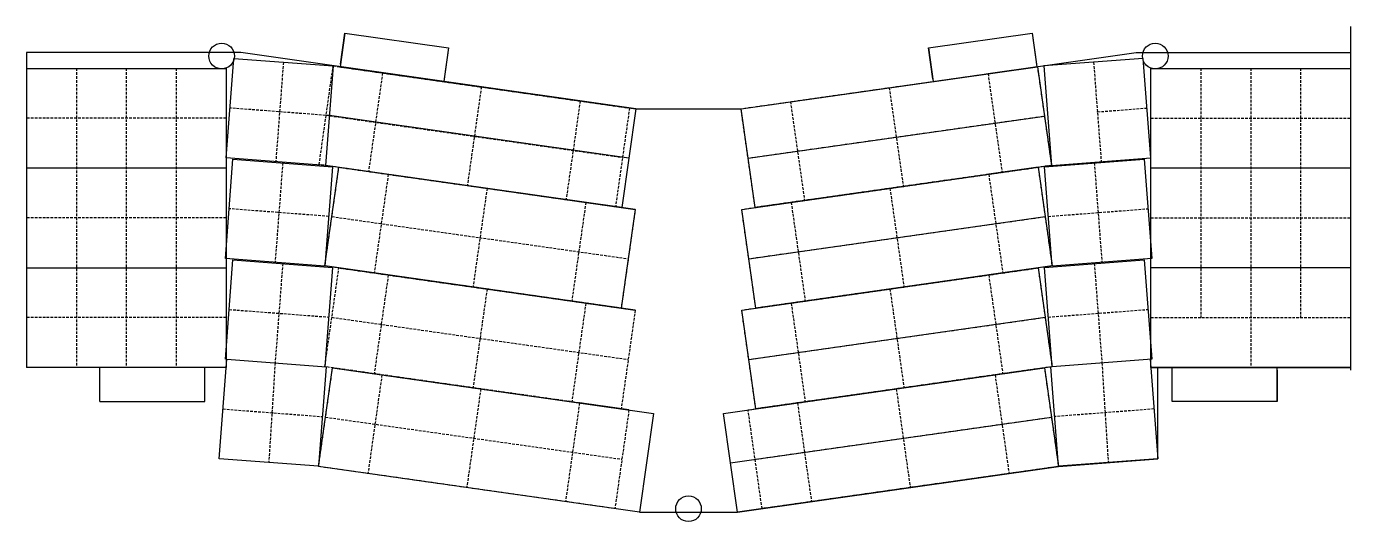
# Model space of a CAD drawing. Header units: millimetres. Extents: x -126 to 126, y -48 to 46.
import ezdxf

# ---------------------------------------------------------------- set-up
doc = ezdxf.new("R2010")
doc.units = ezdxf.units.MM
doc.linetypes.add('DASHED', pattern=[0.75, 0.5, -0.25])
doc.layers.get('0').update_dxf_attribs({"linetype": 'CONTINUOUS'})

msp = doc.modelspace()

# ---------------------------------------------------------------- linework, layer by layer
for p, q in [((126.39, 46.32), (126.39, -19.33)), ((-65.59, 45.06), (-66.5, 38.63)), ((-66.43, 39.12), (-65.59, 45.06)), ((-65.59, 45.06), (-45.79, 42.25)), ((45.79, 42.25), (65.59, 45.06)), ((65.59, 45.06), (66.43, 39.12)), ((65.59, 45.06), (66.5, 38.63)), ((-126.39, 41.32), (-126.39, -18.85)), ((-85.48, 41.32), (-126.39, 41.32)), ((-10.03, 30.6), (-85.48, 41.32)), ((-45.79, 42.25), (-46.7, 35.81)), ((-45.79, 42.25), (-46.63, 36.31)), ((10.03, 30.6), (85.48, 41.32)), ((46.63, 36.31), (45.79, 42.25)), ((45.79, 42.25), (46.7, 35.81)), ((85.48, 41.32), (126.39, 41.32)), ((-126.39, 38.32), (-88.29, 38.32)), ((-126.39, 38.32), (-107.34, 38.32)), ((-107.34, 38.32), (-88.29, 38.32)), ((-88.29, 38.32), (-88.29, 19.27)), ((-66.61, 38.64), (-10.03, 30.6)), ((66.61, 38.64), (57.18, 37.3)), ((88.29, 19.27), (88.29, 38.32)), ((88.29, 38.32), (126.39, 38.32)), ((88.29, 38.32), (107.34, 38.32)), ((107.34, 38.32), (126.39, 38.32)), ((-11.26, 30.73), (-20.69, 32.07)), ((-10.03, 30.6), (-12.72, 11.74)), ((-10.03, 30.6), (10.03, 30.6)), ((-11.37, 21.17), (-68.57, 29.28)), ((11.37, 21.17), (67.96, 29.21)), ((-88.29, 19.27), (-126.39, 19.27)), ((-88.29, 19.27), (-88.29, 0.22)), ((-12.72, 11.74), (-69.3, 19.78)), ((66.75, 19.42), (57.32, 18.08)), ((126.39, 19.27), (88.29, 19.27)), ((88.29, 0.22), (88.29, 19.27)), ((-10.17, 11.37), (-19.6, 12.72)), ((11.51, 1.94), (68.09, 9.99)), ((-126.39, 0.22), (-88.29, 0.22)), ((-88.42, -17.24), (-86.97, 1.75)), ((-88.29, 0.22), (-88.29, -18.83)), ((-86.97, 1.75), (-67.97, 0.29)), ((-67.97, 0.29), (-69.43, -18.7)), ((-66.75, 0.18), (-10.17, -7.87)), ((66.75, 0.18), (57.32, -1.16)), ((126.39, 0.22), (88.29, 0.22)), ((88.29, -18.83), (88.29, 0.22)), ((-10.17, -7.87), (-19.6, -6.53)), ((11.51, -17.3), (68.09, -9.25)), ((-89.62, -36.26), (-88.17, -17.26)), ((-88.17, -17.26), (-69.17, -18.72)), ((88.17, -17.26), (89.62, -36.26)), ((-88.29, -18.83), (-126.39, -18.83)), ((-112.36, -25.33), (-112.36, -18.83)), ((-112.36, -25.33), (-112.36, -19.33)), ((-92.36, -25.33), (-92.36, -18.83)), ((-69.17, -18.72), (-70.63, -37.72)), ((6.66, -27.61), (67.95, -18.89)), ((67.95, -18.89), (58.52, -20.23)), ((67.95, -18.89), (70.63, -37.75)), ((70.63, -37.72), (69.17, -18.72)), ((88.29, -18.83), (126.39, -18.83)), ((126.39, -18.83), (88.29, -18.83)), ((89.62, -36.26), (89.62, -18.83)), ((92.36, -25.33), (92.36, -18.83)), ((112.36, -25.33), (112.36, -18.83)), ((112.36, -19.33), (112.36, -25.33)), ((-112.36, -25.33), (-92.36, -25.33)), ((-11.37, -26.94), (-20.8, -25.6)), ((9.34, -46.47), (6.66, -27.61)), ((112.36, -25.33), (92.36, -25.33)), ((8, -37.04), (69.29, -28.32)), ((-70.63, -37.72), (-89.62, -36.26)), ((70.63, -37.75), (89.62, -36.26)), ((89.62, -36.26), (70.63, -37.72)), ((-9.34, -46.47), (9.34, -46.47))]:
    msp.add_line(p, q)
at = {"linetype": 'DASHED'}
for p, q in [((-116.87, 38.32), (-116.87, -18.83)), ((-107.34, 38.32), (-107.34, -18.83)), ((-97.82, 38.32), (-97.82, -18.83)), ((-77.34, 39.5), (-78.79, 20.51)), ((-70.52, 19.92), (-67.84, 38.78)), ((-67.84, 38.78), (-11.26, 30.73)), ((-67.84, 38.78), (-58.41, 37.44)), ((10.03, 30.6), (66.61, 38.64)), ((66.61, 38.64), (69.3, 19.78)), ((77.34, 39.5), (78.79, 20.51)), ((97.82, 38.32), (97.82, -9.31)), ((107.34, 38.32), (107.34, -18.83)), ((116.87, 38.32), (116.87, -9.31)), ((-58.41, 37.44), (-61.09, 18.58)), ((-58.41, 37.44), (-39.55, 34.75)), ((57.18, 37.3), (59.87, 18.44)), ((-39.55, 34.75), (-42.23, 15.89)), ((19.46, 31.94), (38.32, 34.62)), ((38.32, 34.62), (41.01, 15.76)), ((-68.57, 29.28), (-87.56, 30.74)), ((-20.69, 32.07), (-23.37, 13.21)), ((-11.26, 30.73), (-13.94, 11.87)), ((10.03, 30.6), (19.46, 31.94)), ((12.72, 11.74), (10.03, 30.6)), ((19.46, 31.94), (22.15, 13.08)), ((78.07, 30.01), (87.56, 30.74)), ((-88.29, 28.79), (-126.39, 28.79)), ((-69.18, 29.35), (-12.6, 21.3)), ((11.37, 21.17), (67.96, 29.21)), ((88.29, 28.79), (126.39, 28.79)), ((-77.47, 20.26), (-78.93, 1.27)), ((77.47, 20.26), (78.93, 1.27)), ((-13.94, 11.87), (-70.52, 19.92)), ((-69.43, 0.56), (-66.75, 19.42)), ((-66.75, 19.42), (-10.17, 11.37)), ((-66.75, 19.42), (-57.32, 18.08)), ((-57.32, 18.08), (-60, -0.78)), ((-57.32, 18.08), (-38.46, 15.4)), ((10.17, 11.37), (66.75, 19.42)), ((69.3, 19.78), (12.72, 11.74)), ((57.32, 18.08), (60, -0.78)), ((66.75, 19.42), (69.43, 0.56)), ((-38.46, 15.4), (-41.14, -3.46)), ((19.6, 12.72), (38.46, 15.4)), ((38.46, 15.4), (41.14, -3.46)), ((-19.6, 12.72), (-22.28, -6.15)), ((10.17, 11.37), (19.6, 12.72)), ((19.6, 12.72), (22.28, -6.15)), ((-68.7, 10.04), (-87.7, 11.49)), ((-10.17, 11.37), (-12.85, -7.49)), ((12.85, -7.49), (10.17, 11.37)), ((68.7, 10.04), (87.7, 11.49)), ((-88.29, 9.74), (-126.39, 9.74)), ((-68.09, 9.99), (-11.51, 1.94)), ((11.51, 1.94), (68.09, 9.99)), ((88.29, 9.74), (126.39, 9.74)), ((-77.47, 1.02), (-78.93, -17.97)), ((-12.85, -7.49), (-69.43, 0.56)), ((-69.43, -18.68), (-66.75, 0.18)), ((-66.75, 0.18), (-10.17, -7.87)), ((-66.75, 0.18), (-57.32, -1.16)), ((10.17, -7.87), (66.75, 0.18)), ((69.43, 0.56), (12.85, -7.49)), ((66.75, 0.18), (69.43, -18.68)), ((77.47, 1.02), (78.93, -17.97)), ((-57.32, -1.16), (-60, -20.02)), ((-57.32, -1.16), (-38.46, -3.84)), ((57.32, -1.16), (60, -20.02)), ((-38.46, -3.84), (-41.14, -22.71)), ((19.6, -6.53), (38.46, -3.84)), ((38.46, -3.84), (41.14, -22.71)), ((-19.6, -6.53), (-22.28, -25.39)), ((10.17, -7.87), (19.6, -6.53)), ((19.6, -6.53), (22.28, -25.39)), ((-88.29, -9.31), (-126.39, -9.31)), ((-87.7, -7.75), (-68.7, -9.2)), ((-68.09, -9.25), (-11.51, -17.3)), ((-10.17, -7.87), (-12.85, -26.73)), ((12.85, -26.73), (10.17, -7.87)), ((11.51, -17.3), (68.09, -9.25)), ((68.7, -9.2), (87.7, -7.75)), ((88.29, -9.31), (126.39, -9.31)), ((-78.93, -17.97), (-80.13, -36.99)), ((-70.63, -37.75), (-67.95, -18.89)), ((-12.85, -26.73), (-69.43, -18.68)), ((-67.95, -18.89), (-58.52, -20.23)), ((-67.95, -18.89), (-11.37, -26.94)), ((11.37, -26.94), (67.95, -18.89)), ((69.43, -18.68), (12.85, -26.73)), ((67.95, -18.89), (70.63, -37.75)), ((78.93, -17.97), (80.13, -37.01)), ((-58.52, -20.23), (-61.2, -39.09)), ((-58.52, -20.23), (-39.66, -22.91)), ((58.52, -20.23), (61.2, -39.09)), ((-39.66, -22.91), (-42.34, -41.78)), ((20.8, -25.6), (39.66, -22.91)), ((39.66, -22.91), (42.34, -41.78)), ((-88.9, -26.76), (-69.9, -28.22)), ((-20.8, -25.6), (-23.48, -44.46)), ((-11.37, -26.94), (-14.05, -45.8)), ((11.37, -26.94), (20.8, -25.6)), ((14.05, -45.8), (11.37, -26.94)), ((20.8, -25.6), (23.48, -44.46)), ((88.9, -26.76), (69.9, -28.22)), ((-69.29, -28.32), (-12.71, -36.37)), ((12.71, -36.37), (69.29, -28.32)), ((-14.05, -45.8), (-70.63, -37.75)), ((70.63, -37.75), (14.05, -45.8))]:
    msp.add_line(p, q, dxfattribs=at)
for points in [[(-88.29, 21.24), (-86.83, 40.23), (-67.84, 38.78), (-69.3, 19.78)], [(10.03, 30.6), (66.61, 38.64), (69.3, 19.78), (88.29, 21.24), (86.83, 40.23), (67.84, 38.78), (69.3, 19.78), (12.72, 11.74)], [(-86.97, 20.99), (-67.97, 19.53), (-69.43, 0.54), (-88.42, 2)], [(69.43, 0.54), (67.97, 19.53), (86.97, 20.99), (88.43, 2)], [(-10.17, 11.37), (-12.85, -7.49), (-69.43, 0.56), (-66.75, 19.42)], [(10.17, 11.37), (66.75, 19.42), (69.43, 0.56), (12.85, -7.49)], [(10.17, -7.87), (66.75, 0.18), (69.43, -18.68), (12.85, -26.73)], [(67.97, 0.29), (86.97, 1.75), (88.43, -17.24), (69.43, -18.7)], [(-9.34, -46.47), (-70.63, -37.75), (-67.95, -18.89), (-6.66, -27.61)], [(70.63, -37.75), (9.34, -46.47)]]:
    msp.add_lwpolyline(points, close=True)
for centre in [(-89.14, 40.67), (89.11, 40.67), (0, -45.82)]:
    msp.add_circle(centre, 2.45)
for p in [(-116.87, 28.79), (-97.82, 28.79), (-78.07, 30.01), (-59.75, 28.01), (58.53, 27.87), (78.07, 30.01), (97.82, 28.79), (116.87, 28.79), (-40.89, 25.32), (39.67, 25.19), (-22.03, 22.64), (20.81, 22.51), (-78.2, 10.77), (78.2, 10.77), (-116.87, 9.74), (-97.82, 9.74), (-58.66, 8.65), (58.66, 8.65), (97.82, 9.74), (116.87, 9.74), (-39.8, 5.97), (39.8, 5.97), (-20.94, 3.28), (20.94, 3.28), (-116.87, -9.31), (-97.82, -9.31), (-78.2, -8.48), (78.2, -8.48), (97.82, -9.31), (116.87, -9.31), (-58.66, -10.59), (58.66, -10.59), (-39.8, -13.27), (39.8, -13.27), (-20.94, -15.96), (20.94, -15.96), (-79.4, -27.49), (79.53, -27.49), (-59.86, -29.66), (59.86, -29.66), (-41, -32.34), (41, -32.34), (-22.14, -35.03), (22.14, -35.03)]:
    msp.add_point(p)

doc.saveas('drawing.dxf')
